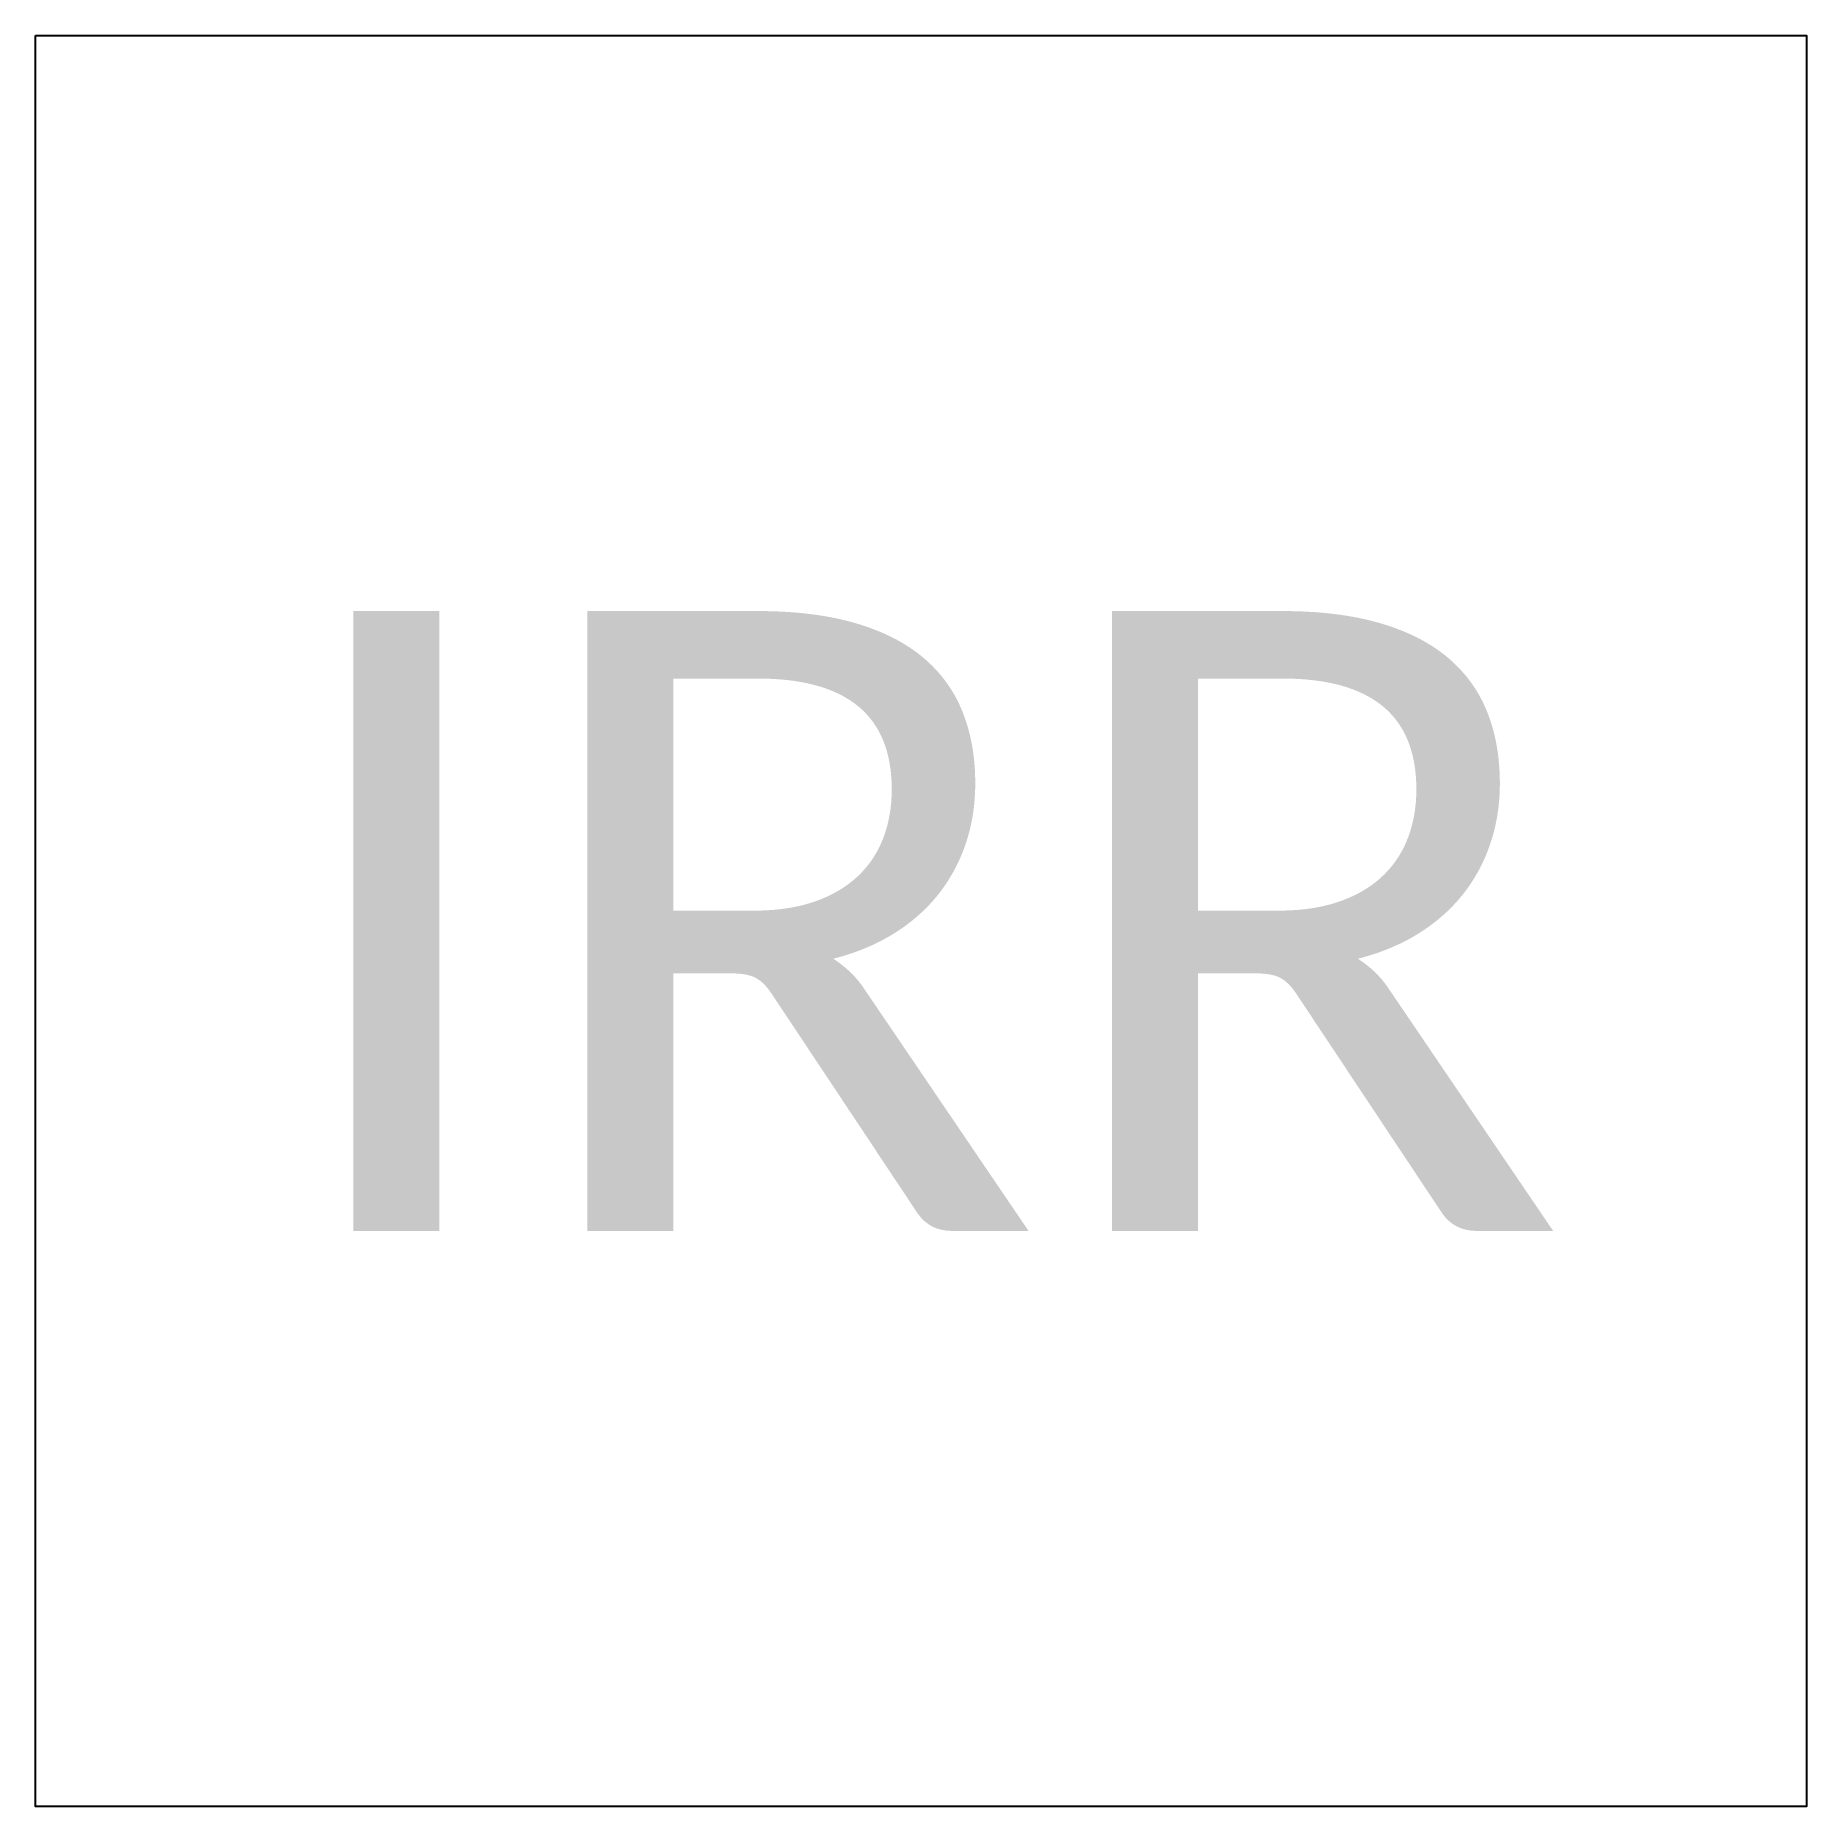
# Model space of a CAD drawing. Extents: x -1 to 1, y -1 to 1.
import ezdxf

# ---------------------------------------------------------------- set-up
doc = ezdxf.new("R2010")
doc.units = 0
doc.header["$MEASUREMENT"] = 0
doc.styles.add('EXISTING', font='calibrili.ttf')

msp = doc.modelspace()

# ---------------------------------------------------------------- linework, layer by layer
msp.add_lwpolyline([(-1, 1), (1, 1), (1, -1), (-1, -1)], close=True)

# ---------------------------------------------------------------- texts
at = {"insert": (0, 0), "char_height": 0.7, "width": 2, "attachment_point": 5, "line_spacing_factor": 0.8, "style": 'EXISTING'}
msp.add_mtext('IRR', dxfattribs=at)

doc.saveas('drawing.dxf')
